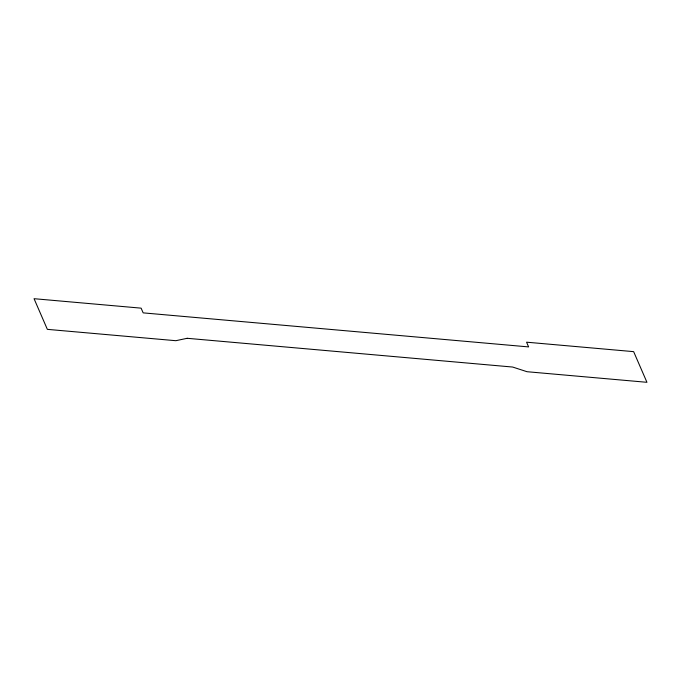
<?xml version="1.0" encoding="UTF-8"?>
<svg xmlns="http://www.w3.org/2000/svg" width="681" height="681" viewBox="0 0 681 681"><rect width="100%" height="100%" fill="white"/><g stroke="black" fill="none" stroke-linecap="round" stroke-linejoin="round"><path stroke-width="1.02" d="M187.156 338.295L175.843 340.704L47.355 329.357L34.05 298.695L141.12 308.152L143.163 312.868L528.618 346.91L526.575 342.185L633.645 351.643L646.95 382.305L527.034 371.715L512.648 367.042L187.156 338.295"/></g></svg>
